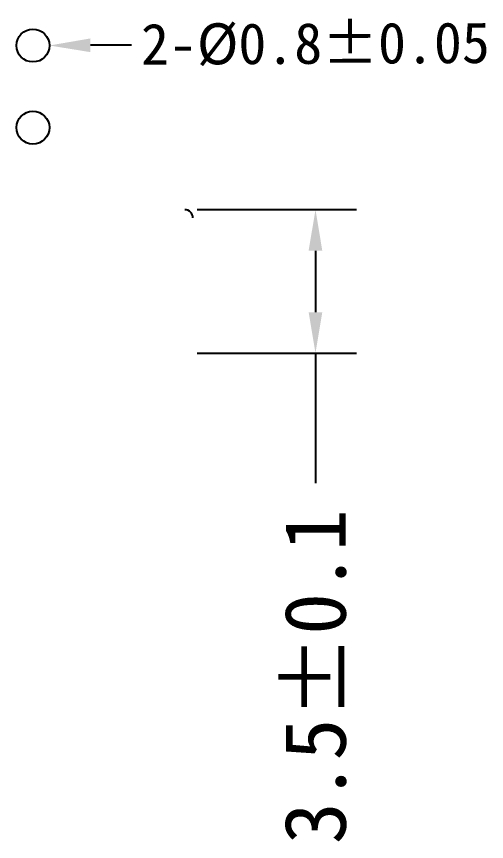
# Model space of a CAD drawing. Header units: millimetres. Extents: x 1040 to 3675, y 249 to 975.
# Drawn here: x 3085.63 to 3097.07, y 670.8 to 690.91 of the extents above; entities that cross this region are included whole.
import ezdxf

# ---------------------------------------------------------------- set-up
doc = ezdxf.new("R2010")
doc.units = ezdxf.units.MM
doc.layers.add('FPC', color=33, linetype='Continuous')
doc.styles.get("Standard").update_dxf_attribs({"font": 'txt', "bigfont": 'gbcbig.shx'})
doc.styles.add('宋体', font='')
doc.styles.get('宋体').set_extended_font_data('SimSun')
doc.dimstyles.new('ISO-25$0', dxfattribs={"dimtxt": 1.5, "dimasz": 1, "dimexe": 1, "dimexo": 0.3, "dimgap": 0.6, "dimtad": 0, "dimdsep": 46, "dimtxsty": 'Standard', "dimcen": 0, "dimadec": 0, "dimazin": 0, "dimtfac": 1, "dimtmove": 0, "dimatfit": 3, "dimfxl": 1, "dimarcsym": 0})
doc.dimstyles.get("Standard").update_dxf_attribs({"dimtxt": 0.18, "dimasz": 0.18, "dimexe": 0.18, "dimexo": 0.0625, "dimgap": 0.09, "dimtad": 0, "dimzin": 0, "dimdsep": 46, "dimtxsty": 'Standard', "dimcen": 0, "dimadec": 0, "dimazin": 0, "dimtfac": 1, "dimtofl": 0, "dimtmove": 0, "dimatfit": 3, "dimfxl": 1, "dimtolj": 1, "dimtzin": 0, "dimarcsym": 0})

# ---------------------------------------------------------------- blocks, each defined once
blk = doc.blocks.new('*D406')
at = {"color": 0, "lineweight": -2, "transparency": 16777216}
for p, q in [((3090.023, 686.198), (3093.906, 686.198)), ((3092.906, 685.198), (3092.906, 683.698)), ((3090.023, 682.698), (3093.906, 682.698)), ((3092.906, 682.698), (3092.906, 679.532))]:
    blk.add_line(p, q, dxfattribs=at)
at = {"color": 0, "transparency": 16777216}
for points in [[(3092.739, 685.198), (3093.072, 685.198), (3092.906, 686.198)], [(3092.739, 683.698), (3093.072, 683.698), (3092.906, 682.698)]]:
    blk.add_solid(points, dxfattribs=at)
at = {"layer": 'Defpoints', "color": 0, "transparency": 16777216}
for p in [(3089.723, 686.198), (3092.906, 686.198), (3089.723, 682.698)]:
    blk.add_point(p, dxfattribs=at)
at = {"color": 0, "transparency": 16777216, "insert": (3092.906, 674.814), "char_height": 1.5, "attachment_point": 5, "rotation": 90, "style": '宋体'}
blk.add_mtext('3.5±0.1', dxfattribs=at)
blk = doc.blocks.new('*D408')
at = {"color": 0, "lineweight": -2, "transparency": 16777216}
blk.add_line((3088.426, 690.209), (3087.426, 690.204), dxfattribs=at)
at = {"color": 0, "transparency": 16777216}
blk.add_solid([(3087.425, 690.371), (3087.426, 690.037), (3086.426, 690.199)], dxfattribs=at)
at = {"layer": 'Defpoints', "color": 0, "transparency": 16777216}
for p in [(3085.626, 690.196), (3086.426, 690.199)]:
    blk.add_point(p, dxfattribs=at)
at = {"color": 7, "transparency": 16777216, "insert": (3092.904, 690.23), "char_height": 1, "attachment_point": 5, "rotation": 0.2723, "style": '宋体'}
blk.add_mtext('\\A1;2-%%C0.8%%P0.05', dxfattribs=at)

msp = doc.modelspace()

# ---------------------------------------------------------------- linework, layer by layer
at = {"color": 30}
msp.add_arc((3089.7227, 685.9975), 0.2, 360, 90, dxfattribs=at)
at = {"layer": 'FPC', "color": 30}
for centre in [(3086.0256, 690.1975), (3086.0256, 688.1975)]:
    msp.add_circle(centre, 0.4, dxfattribs=at)

# ---------------------------------------------------------------- dimensions: what is measured, and where the dimension line sits
at = {"color": 7}
dim = msp.add_diameter_dim_2p(p1=(3085.6256, 690.1956), p2=(3086.4256, 690.1994), text='2-%%C0.8%%P0.05', dimstyle='Standard', override={"dimtxt": 1, "dimasz": 1, "dimtxsty": '宋体', "dimclrt": 7}, dxfattribs=at)
dim.commit()
dim.dimension.update_dxf_attribs({"geometry": '*D408', "text_midpoint": (3092.9038, 690.2302)})
dim = msp.add_linear_dim(base=(3092.9058, 686.1975), p1=(3089.7227, 682.6975), p2=(3089.7227, 686.1975), angle=90, dimstyle='ISO-25$0', override={"dimtxt": 1.5, "dimasz": 1, "dimtxsty": '宋体', "dimtol": 1, "dimtp": 0.1, "dimtm": 0.1})
dim.commit()
dim.dimension.update_dxf_attribs({"geometry": '*D406', "text_midpoint": (3092.9058, 674.8138), "dimtype": 160})

doc.saveas('drawing.dxf')
